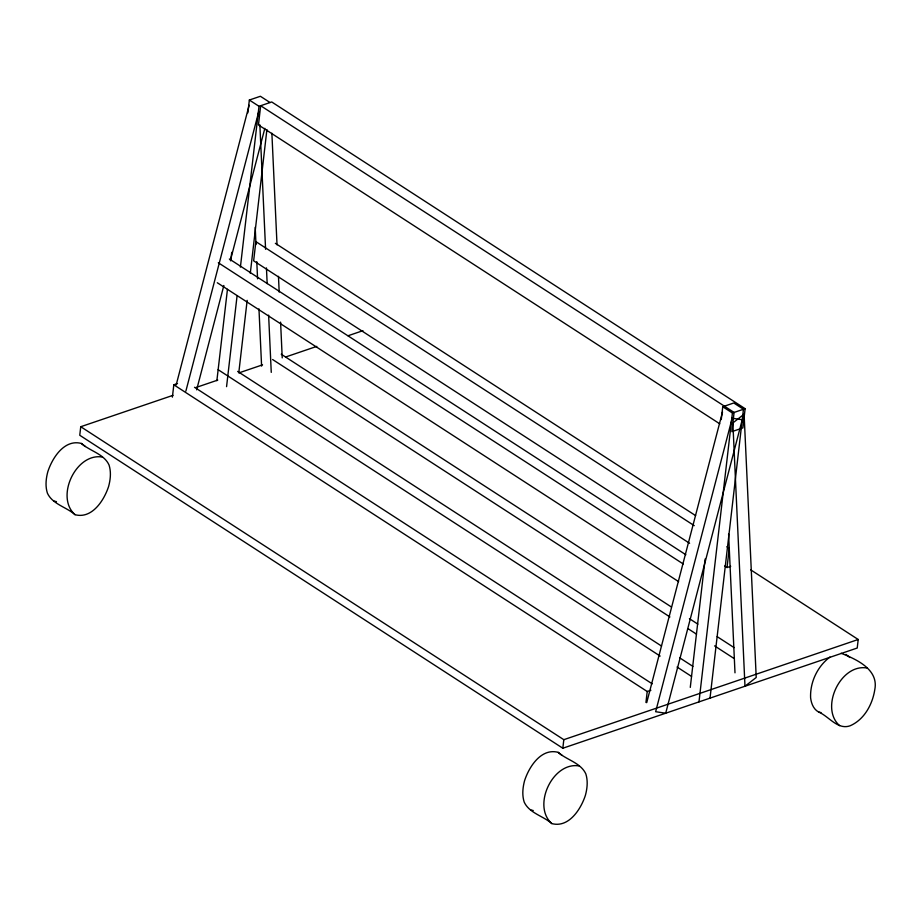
<?xml version="1.0" encoding="UTF-8"?>
<svg xmlns="http://www.w3.org/2000/svg" width="921" height="921" viewBox="0 0 921 921"><rect width="100%" height="100%" fill="white"/><g stroke="black" fill="none" stroke-linecap="round" stroke-linejoin="round"><path stroke-width="1.38" d="M173.01 395.328L80.749 426.722L79.759 435.265L562.823 748.232L857.221 648.027L858.211 639.496L750.73 569.857M172.388 397.147L173.816 384.794L177.5 383.539M216.872 380.684L227.452 289.309M230.745 260.85L231.735 252.308M247.864 112.846L249.349 100.032L260.39 96.279L270.049 102.542M226.566 386.647L237.111 295.56M240.404 267.102L259.008 106.295L249.349 100.032M238.769 372.924L247.162 300.35M250.293 273.307L266.917 129.573M562.823 748.232L563.813 739.69L80.749 426.722M645.943 702.481L647.221 691.498L173.816 384.794M690.278 687.4L705.129 559.012M721.27 419.55L722.743 406.748L733.784 402.984L743.454 409.246L710.022 698.13M698.981 701.894L732.414 413.011L722.743 406.748M259.008 106.295L271.718 101.966L745.124 408.682L742.902 427.897L731.861 431.65L734.083 412.435L260.678 105.731L258.456 124.945L719.785 423.833M730.721 566.288L727.037 567.543L729.259 548.329L726.853 546.763M176.21 384.828L249.131 105.259M185.881 391.091L258.789 111.522M196.645 389.825L223.849 285.498M230.388 260.47L264.845 128.33M646.715 702.665L722.525 411.975M829.948 657.064C817.411 666.401 809.962 682.208 810.607 697.807C811.274 703.391 813.427 709.158 818.596 712.025C828.842 716.25 837.511 730.077 849.922 725.863C864.278 719.738 872.544 704.358 874.812 689.507C878.807 669.314 856.139 659.183 841.092 653.265M196.069 387.476L217.77 380.085M239.483 372.694L262.543 364.854M285.614 357.003L316.812 346.377M348.023 335.762L362.943 330.674M732.414 413.011L745.124 408.682M647.221 691.498L650.894 690.255M563.813 739.69L858.211 639.496M81.393 443.45C64.412 438.88 52.255 457.921 47.788 471.828C45.935 478.77 45.187 486.161 47.385 493.126C52.451 504.271 66.439 507.034 75.05 514.689C92.031 519.26 104.188 500.218 108.655 486.311C110.497 479.369 111.257 471.978 109.046 465.013C103.992 453.869 90.005 451.106 81.393 443.45L85.308 446.547M102.404 457.069C76.052 452.395 54.961 497.167 75.05 514.689M866.96 668.013C840.608 663.339 819.517 708.111 839.607 725.644M54.04 501.07L56.469 501.646M818.596 712.025L821.025 712.589M558.172 752.353C541.191 747.783 529.034 766.813 524.567 780.72C522.725 787.674 521.965 795.065 524.176 802.03C529.23 813.174 543.217 815.937 551.84 823.593C568.81 828.163 580.967 809.122 585.434 795.214C587.287 788.261 588.035 780.87 585.837 773.916C580.771 762.772 566.783 760.009 558.172 752.353L562.098 755.45M579.182 765.961C552.83 761.287 531.739 806.059 551.84 823.593M530.818 809.973L533.247 810.538M275.356 243.328L695.62 515.622M694.238 525.638L255.865 241.613L253.643 260.827L689.599 543.286M724.62 565.978L727.037 567.543M229.352 258.985L685.846 554.741M218.312 262.75L683.267 563.986M217.298 282.747L678.627 581.635M281.227 354.205L671.294 606.927M689.415 618.659L697.865 624.139M717.183 636.653L734.095 647.613M272.604 359.524L669.912 616.943M688.033 628.675L696.483 634.155M714.604 645.897L733.922 658.411M237.641 371.428L661.531 646.058M679.64 657.79L692.926 666.401M218.15 369.701L660.15 656.074M677.05 667.023L691.544 676.417M194.515 387.292L652.218 683.831M845.95 654.405L849.876 657.502M728.603 534.019L734.993 672.825M271.879 133.223L277.025 244.848M278.464 276.323L279.19 292.072M280.583 322.12L282.229 357.889M259.86 124.807L265.593 249.303M266.445 267.907L267.171 283.645M268.621 315.132L271.258 372.372M255.209 227.303L255.992 244.479M256.786 261.645L257.581 278.821M258.962 308.869L261.599 366.109M732.195 418.226L655.648 711.714L665.699 713.222L742.234 419.746L732.195 418.226M744.099 414.174L732.863 422.935L744.985 686.237L756.222 677.476L744.099 414.174"/></g></svg>
